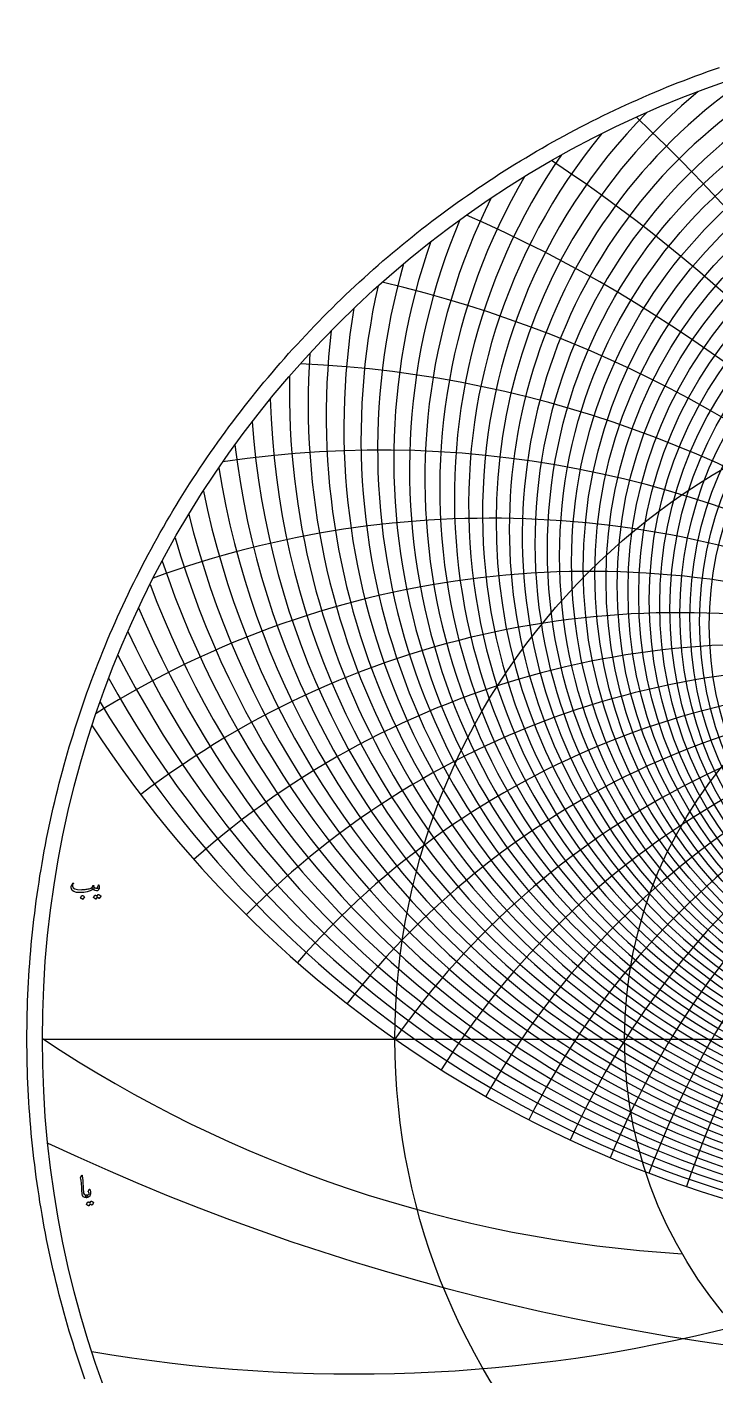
# Model space of a CAD drawing. Header units: millimetres. Extents: x -256 to 256, y -256 to 260.
# Drawn here: x -256.1 to -84.4, y -83.7 to 252.2 of the extents above; entities that cross this region are included whole.
import ezdxf

# ---------------------------------------------------------------- set-up
doc = ezdxf.new("R2010")
doc.units = ezdxf.units.MM
for name, color, linetype in [('CUT_OUTER', 1, 'Continuous'), ('ENGRAVE', 7, 'Continuous'), ('ENGRAVE_FINE', 8, 'Continuous'), ('TEXT', 5, 'Continuous')]:
    doc.layers.add(name, color=color, linetype=linetype)

msp = doc.modelspace()

# ---------------------------------------------------------------- linework, layer by layer
at = {"layer": 'CUT_OUTER'}
msp.add_lwpolyline([(-241.61, -84.78), (-242.12, -83.3), (-242.63, -81.81), (-243.13, -80.32), (-243.61, -78.82), (-244.09, -77.33), (-244.56, -75.83), (-245.02, -74.33), (-245.48, -72.82), (-245.92, -71.31), (-246.35, -69.8), (-246.77, -68.29), (-247.19, -66.78), (-247.59, -65.26), (-247.99, -63.74), (-248.38, -62.22), (-248.75, -60.69), (-249.12, -59.16), (-249.48, -57.63), (-249.83, -56.1), (-250.17, -54.57), (-250.5, -53.03), (-250.82, -51.49), (-251.13, -49.95), (-251.43, -48.41), (-251.72, -46.87), (-252.01, -45.32), (-252.28, -43.77), (-252.54, -42.23), (-252.8, -40.68), (-253.04, -39.12), (-253.28, -37.57), (-253.5, -36.02), (-253.72, -34.46), (-253.93, -32.9), (-254.12, -31.34), (-254.31, -29.78), (-254.49, -28.22), (-254.66, -26.66), (-254.82, -25.1), (-254.97, -23.53), (-255.11, -21.97), (-255.24, -20.4), (-255.36, -18.84), (-255.47, -17.27), (-255.57, -15.7), (-255.66, -14.13), (-255.74, -12.56), (-255.81, -10.99), (-255.88, -9.42), (-255.93, -7.85), (-255.97, -6.28), (-256.01, -4.71), (-256.03, -3.14), (-256.05, -1.57), (-256.05, 0), (-256.05, 1.57), (-256.03, 3.14), (-256.01, 4.71), (-255.97, 6.28), (-255.93, 7.85), (-255.88, 9.42), (-255.81, 10.99), (-255.74, 12.56), (-255.66, 14.13), (-255.57, 15.7), (-255.47, 17.27), (-255.36, 18.84), (-255.24, 20.4), (-255.11, 21.97), (-254.97, 23.53), (-254.82, 25.1), (-254.66, 26.66), (-254.49, 28.22), (-254.31, 29.78), (-254.12, 31.34), (-253.93, 32.9), (-253.72, 34.46), (-253.5, 36.02), (-253.28, 37.57), (-253.04, 39.12), (-252.8, 40.68), (-252.54, 42.23), (-252.28, 43.77), (-252.01, 45.32), (-251.72, 46.87), (-251.43, 48.41), (-251.13, 49.95), (-250.82, 51.49), (-250.5, 53.03), (-250.17, 54.57), (-249.83, 56.1), (-249.48, 57.63), (-249.12, 59.16), (-248.75, 60.69), (-248.38, 62.22), (-247.99, 63.74), (-247.59, 65.26), (-247.19, 66.78), (-246.77, 68.29), (-246.35, 69.8), (-245.92, 71.31), (-245.48, 72.82), (-245.02, 74.33), (-244.56, 75.83), (-244.09, 77.33), (-243.61, 78.82), (-243.13, 80.32), (-242.63, 81.81), (-242.12, 83.3), (-241.61, 84.78), (-241.08, 86.26), (-240.55, 87.74), (-240.01, 89.21), (-239.45, 90.68), (-238.89, 92.15), (-238.32, 93.62), (-237.74, 95.08), (-237.16, 96.53), (-236.56, 97.99), (-235.95, 99.44), (-235.34, 100.88), (-234.72, 102.32), (-234.08, 103.76), (-233.44, 105.2), (-232.79, 106.63), (-232.13, 108.05), (-231.47, 109.48), (-230.79, 110.89), (-230.11, 112.31), (-229.41, 113.72), (-228.71, 115.12), (-228, 116.52), (-227.28, 117.92), (-226.55, 119.31), (-225.82, 120.7), (-225.07, 122.08), (-224.32, 123.46), (-223.56, 124.84), (-222.79, 126.21), (-222.01, 127.57), (-221.22, 128.93), (-220.43, 130.29), (-219.62, 131.64), (-218.81, 132.98), (-217.99, 134.32), (-217.16, 135.66), (-216.32, 136.99), (-215.48, 138.31), (-214.63, 139.63), (-213.77, 140.94), (-212.9, 142.25), (-212.02, 143.56), (-211.14, 144.86), (-210.24, 146.15), (-209.34, 147.44), (-208.43, 148.72), (-207.52, 149.99), (-206.59, 151.26), (-205.66, 152.53), (-204.72, 153.79), (-203.77, 155.04), (-202.82, 156.29), (-201.86, 157.53), (-200.89, 158.77), (-199.91, 160), (-198.92, 161.22), (-197.93, 162.44), (-196.93, 163.65), (-195.92, 164.85), (-194.91, 166.05), (-193.88, 167.24), (-192.85, 168.43), (-191.82, 169.61), (-190.77, 170.79), (-189.72, 171.95), (-188.66, 173.11), (-187.6, 174.27), (-186.52, 175.42), (-185.44, 176.56), (-184.36, 177.69), (-183.26, 178.82), (-182.16, 179.94), (-181.05, 181.05), (-179.94, 182.16), (-178.82, 183.26), (-177.69, 184.36), (-176.56, 185.44), (-175.42, 186.52), (-174.27, 187.6), (-173.11, 188.66), (-171.95, 189.72), (-170.79, 190.77), (-169.61, 191.82), (-168.43, 192.85), (-167.24, 193.88), (-166.05, 194.91), (-164.85, 195.92), (-163.65, 196.93), (-162.44, 197.93), (-161.22, 198.92), (-160, 199.91), (-158.77, 200.89), (-157.53, 201.86), (-156.29, 202.82), (-155.04, 203.77), (-153.79, 204.72), (-152.53, 205.66), (-151.26, 206.59), (-149.99, 207.52), (-148.72, 208.43), (-147.44, 209.34), (-146.15, 210.24), (-144.86, 211.14), (-143.56, 212.02), (-142.25, 212.9), (-140.94, 213.77), (-139.63, 214.63), (-138.31, 215.48), (-136.99, 216.32), (-135.66, 217.16), (-134.32, 217.99), (-132.98, 218.81), (-131.64, 219.62), (-130.29, 220.43), (-128.93, 221.22), (-127.57, 222.01), (-126.21, 222.79), (-124.84, 223.56), (-123.46, 224.32), (-122.08, 225.07), (-120.7, 225.82), (-119.31, 226.55), (-117.92, 227.28), (-116.52, 228), (-115.12, 228.71), (-113.72, 229.41), (-112.31, 230.11), (-110.89, 230.79), (-109.48, 231.47), (-108.05, 232.13), (-106.63, 232.79), (-105.2, 233.44), (-103.76, 234.08), (-102.32, 234.72), (-100.88, 235.34), (-99.44, 235.95), (-97.99, 236.56), (-96.53, 237.16), (-95.08, 237.74), (-93.62, 238.32), (-92.15, 238.89), (-90.68, 239.45), (-89.21, 240.01), (-87.74, 240.55), (-86.26, 241.08), (-84.78, 241.61), (-83.3, 242.12)], dxfattribs=at)
at = {"layer": 'ENGRAVE'}
msp.add_lwpolyline([(-252.2, 0), (252.2, 0)], dxfattribs=at)
for centre, radius in [((0, 0), 252.2), ((0, 117.29), 117.29), ((0, 110.61), 103.44), ((0, 105.06), 90.69), ((0, 0), 164.25), ((0, 0), 106.97)]:
    msp.add_circle(centre, radius, dxfattribs=at)
for centre, radius, start, end in [((0, 125.33), 132.5, 113.9824, 66.0176), ((0, 135.06), 149.43, 145.2034, 34.7966), ((0, 146.95), 168.57, 164.0746, 15.9254), ((0, 161.64), 190.6, 178.9302, 1.0698), ((0, 180.06), 216.47, 191.6021, 348.3979), ((0, 203.63), 247.64, 202.8645, 337.1355), ((0, -115.01), 200.51, 35, 145), ((0, -115.01), 200.51, 35, 145), ((0, 234.57), 286.36, 213.1288, 326.8712), ((-72.49, 270.52), 324.68, 236.3912, 266.4456), ((-174.32, 301.92), 385.39, 260.2041, 284.2476)]:
    msp.add_arc(centre, radius, start, end, dxfattribs=at)
at = {"layer": 'ENGRAVE_FINE'}
for centre, radius in [((0, 121.93), 126.23), ((0, 120.32), 123.19), ((0, 118.78), 120.21), ((0, 115.85), 114.42), ((0, 114.47), 111.6), ((0, 113.14), 108.84), ((0, 111.85), 106.12), ((0, 109.42), 100.81), ((0, 108.27), 98.22), ((0, 107.16), 95.67), ((0, 106.09), 93.16), ((0, 104.06), 88.25), ((0, 103.11), 85.84)]:
    msp.add_circle(centre, radius, dxfattribs=at)
for centre, radius, start, end in [((0, 123.59), 129.33, 98.6709, 81.3291), ((0, 127.12), 135.73, 122.7577, 57.2423), ((0, 128.99), 139.04, 129.6118, 50.3882), ((0, 130.94), 142.42, 135.4246, 44.5754), ((-430, -115.01), 474.45, 7.9969, 46.6044), ((-430, -115.01), 474.45, 7.9969, 46.6044), ((0, 132.96), 145.88, 140.558, 39.442), ((-347.3, -115.01), 401.03, 9.6582, 56.3745), ((-347.3, -115.01), 401.03, 9.6582, 56.3745), ((0, 137.25), 153.06, 149.4763, 30.5237), ((0, 139.53), 156.79, 153.4529, 26.5471), ((-286.36, -115.01), 349.58, 11.3546, 66.4028), ((-286.36, -115.01), 349.58, 11.3546, 66.4028), ((0, 141.9), 160.61, 157.1869, 22.8131), ((0, 144.37), 164.54, 160.7175, 19.2825), ((-238.96, -115.01), 311.94, 13.0932, 76.741), ((-238.96, -115.01), 311.94, 13.0932, 76.741), ((0, 149.64), 172.72, 167.2813, 12.7187), ((0, 152.44), 176.99, 170.3564, 9.6436), ((0, 155.37), 181.39, 173.3149, 6.6851), ((-200.51, -115.01), 283.57, 14.8815, 87.4409), ((-200.51, -115.01), 283.57, 14.8815, 87.4409), ((0, 158.44), 185.92, 176.1693, 3.8307), ((0, 164.99), 195.43, 181.6065, 358.3935), ((0, 168.49), 200.42, 184.2056, 355.7944), ((0, 172.17), 205.58, 186.7342, 353.2658), ((-168.25, -115.01), 261.75, 16.7281, 98.5498), ((-168.25, -115.01), 261.75, 16.7281, 98.5498), ((0, 176.02), 210.93, 189.1981, 350.8019), ((-140.4, -115.01), 244.78, 18.6422, 110.1009), ((-140.4, -115.01), 244.78, 18.6422, 110.1009), ((0, 184.31), 222.23, 193.9508, 346.0492), ((140.4, -115.01), 244.78, 69.8991, 161.3578), ((140.4, -115.01), 244.78, 69.8991, 161.3578), ((0, 188.77), 228.2, 196.2481, 343.7519), ((0, 193.47), 234.42, 198.4974, 341.5026), ((-115.77, -115.01), 231.53, 20.6341, 122.0977), ((-115.77, -115.01), 231.53, 20.6341, 122.0977), ((115.77, -115.01), 231.53, 57.9023, 159.3659), ((115.77, -115.01), 231.53, 57.9023, 159.3659), ((0, 198.41), 240.89, 200.702, 339.298), ((-93.5, -115.01), 221.24, 22.7154, 127.3365), ((-93.5, -115.01), 221.24, 22.7154, 127.3365), ((93.5, -115.01), 221.24, 52.6635, 157.2846), ((93.5, -115.01), 221.24, 52.6635, 157.2846), ((0, 209.14), 254.69, 204.9876, 335.0124), ((-72.98, -115.01), 213.38, 24.8995, 131.5166), ((-72.98, -115.01), 213.38, 24.8995, 131.5166), ((72.98, -115.01), 213.38, 48.4834, 155.1005), ((72.98, -115.01), 213.38, 48.4834, 155.1005), ((0, 214.96), 262.06, 207.0736, 332.9264), ((-53.73, -115.01), 207.59, 27.2013, 135.324), ((-53.73, -115.01), 207.59, 27.2013, 135.324), ((53.73, -115.01), 207.59, 44.676, 152.7987), ((53.73, -115.01), 207.59, 44.676, 152.7987), ((0, 221.12), 269.77, 209.1245, 330.8755), ((-35.36, -115.01), 203.61, 29.6381, 138.8117), ((-35.36, -115.01), 203.61, 29.6381, 138.8117), ((35.36, -115.01), 203.61, 41.1883, 150.3619), ((35.36, -115.01), 203.61, 41.1883, 150.3619), ((-17.54, -115.01), 201.28, 32.2299, 142.0245), ((-17.54, -115.01), 201.28, 32.2299, 142.0245), ((17.54, -115.01), 201.28, 37.9755, 147.7701), ((17.54, -115.01), 201.28, 37.9755, 147.7701), ((0, 227.65), 277.86, 211.1423, 328.8577), ((0, 508.57), 590.46, 244.85831, 295.14169)]:
    msp.add_arc(centre, radius, start, end, dxfattribs=at)
at = {"layer": 'TEXT'}
for points in [[(-239.42, 37.93), (-239.41, 37.93), (-239.4, 37.92), (-239.4, 37.92), (-239.39, 37.92), (-239.39, 37.91), (-239.38, 37.91), (-239.37, 37.9), (-239.37, 37.89), (-239.3, 37.82), (-239.28, 37.71), (-239.29, 37.58), (-239.34, 37.41), (-239.39, 37.31), (-239.44, 37.25), (-239.49, 37.22), (-239.54, 37.23), (-239.56, 37.25), (-239.58, 37.25), (-239.6, 37.25), (-239.61, 37.24), (-240.25, 36.89), (-241.01, 36.65), (-241.89, 36.51), (-242.9, 36.47), (-243.71, 36.54), (-244.32, 36.72), (-244.74, 37.03), (-244.95, 37.44), (-244.99, 37.64), (-245, 37.84), (-244.98, 38.04), (-244.93, 38.23), (-244.87, 38.41), (-244.79, 38.57), (-244.7, 38.71), (-244.6, 38.84), (-244.58, 38.86), (-244.56, 38.87), (-244.54, 38.88), (-244.51, 38.88), (-244.49, 38.87), (-244.47, 38.85), (-244.46, 38.84), (-244.45, 38.82), (-244.45, 38.8), (-244.45, 38.78), (-244.46, 38.76), (-244.47, 38.73), (-244.59, 38.56), (-244.66, 38.4), (-244.7, 38.25), (-244.69, 38.09), (-244.51, 37.71), (-244.08, 37.44), (-243.41, 37.27), (-242.49, 37.21), (-242.24, 37.22), (-241.99, 37.23), (-241.74, 37.25), (-241.49, 37.27), (-241.24, 37.31), (-241, 37.35), (-240.76, 37.4), (-240.52, 37.46), (-240.29, 37.52), (-240.1, 37.59), (-239.95, 37.66), (-239.85, 37.72), (-239.8, 37.76), (-239.77, 37.8), (-239.73, 37.85), (-239.7, 37.91), (-239.67, 37.97), (-239.64, 38.04), (-239.62, 38.12), (-239.59, 38.2), (-239.58, 38.23), (-239.56, 38.25), (-239.54, 38.27), (-239.51, 38.28), (-239.48, 38.29), (-239.45, 38.29), (-239.43, 38.28), (-239.4, 38.26), (-239.38, 38.23), (-239.37, 38.2), (-239.37, 38.16), (-239.37, 38.12)], [(-239.65, 37.31), (-239.74, 37.39), (-239.78, 37.49), (-239.78, 37.61), (-239.74, 37.75), (-239.66, 37.88), (-239.59, 37.96), (-239.52, 37.98), (-239.46, 37.96), (-239.17, 37.77), (-238.88, 37.63), (-238.59, 37.56), (-238.3, 37.54), (-238.29, 37.54), (-238.28, 37.54), (-238.28, 37.55), (-238.27, 37.57), (-238.28, 37.59), (-238.3, 37.63), (-238.34, 37.68), (-238.39, 37.75), (-238.4, 37.76), (-238.41, 37.78), (-238.41, 37.8), (-238.41, 37.82), (-238.22, 38.36), (-238.21, 38.38), (-238.2, 38.39), (-238.19, 38.4), (-238.17, 38.4), (-238.16, 38.4), (-238.15, 38.39), (-238.14, 38.38), (-238.13, 38.36), (-238.07, 38.19), (-238.03, 38.02), (-238.02, 37.85), (-238.03, 37.68), (-238.07, 37.46), (-238.12, 37.29), (-238.19, 37.16), (-238.27, 37.06), (-238.33, 37.01), (-238.38, 36.98), (-238.43, 36.95), (-238.47, 36.94), (-238.73, 36.93), (-239.02, 36.99), (-239.32, 37.12), (-239.65, 37.31)], [(-242.35, 35.78), (-242.34, 35.79), (-242.33, 35.79), (-242.31, 35.8), (-242.29, 35.79), (-242.14, 35.73), (-242, 35.66), (-241.87, 35.57), (-241.74, 35.47), (-241.73, 35.45), (-241.72, 35.44), (-241.73, 35.42), (-241.73, 35.41), (-242.1, 34.82), (-242.11, 34.8), (-242.13, 34.8), (-242.15, 34.81), (-242.18, 34.83), (-242.2, 34.84), (-242.23, 34.87), (-242.28, 34.9), (-242.34, 34.94), (-242.41, 34.98), (-242.5, 35.04), (-242.6, 35.1), (-242.72, 35.17), (-242.73, 35.18), (-242.74, 35.19), (-242.74, 35.2), (-242.73, 35.21)], [(-238.27, 36), (-238.26, 36.01), (-238.25, 36.01), (-238.23, 36.01), (-238.21, 36.01), (-238.14, 35.98), (-238.06, 35.95), (-237.99, 35.92), (-237.92, 35.88), (-237.85, 35.84), (-237.79, 35.79), (-237.72, 35.75), (-237.66, 35.69), (-237.65, 35.68), (-237.64, 35.66), (-237.65, 35.64), (-237.65, 35.62), (-238.03, 35.04), (-238.04, 35.03), (-238.05, 35.03), (-238.07, 35.04), (-238.1, 35.05), (-238.11, 35.07), (-238.14, 35.09), (-238.18, 35.11), (-238.23, 35.14), (-238.29, 35.18), (-238.36, 35.22), (-238.44, 35.27), (-238.54, 35.32), (-238.83, 34.87), (-238.84, 34.85), (-238.86, 34.85), (-238.88, 34.86), (-238.91, 34.87), (-238.93, 34.89), (-238.96, 34.91), (-239.01, 34.94), (-239.07, 34.98), (-239.14, 35.03), (-239.23, 35.08), (-239.33, 35.14), (-239.45, 35.21), (-239.46, 35.23), (-239.47, 35.24), (-239.47, 35.25), (-239.46, 35.26), (-239.08, 35.83), (-239.07, 35.84), (-239.06, 35.84), (-239.04, 35.84), (-239.02, 35.84), (-238.95, 35.82), (-238.89, 35.8), (-238.83, 35.77), (-238.77, 35.74), (-238.71, 35.7), (-238.66, 35.67), (-238.6, 35.63), (-238.55, 35.59)], [(-242.37, -33.99), (-242.36, -33.96), (-242.35, -33.95), (-242.33, -33.94), (-242.32, -33.94), (-242.3, -33.95), (-242.29, -33.98), (-242.27, -34.03), (-242.26, -34.1), (-242.19, -34.68), (-242.14, -35.22), (-242.1, -35.71), (-242.07, -36.15), (-242.05, -36.54), (-242.04, -36.88), (-242.02, -37.18), (-242.01, -37.45), (-241.99, -37.67), (-241.98, -37.85), (-241.98, -38), (-241.97, -38.1), (-241.9, -38.42), (-241.75, -38.65), (-241.52, -38.8), (-241.2, -38.86), (-241.11, -38.89), (-241.05, -38.94), (-241.03, -39.03), (-241.03, -39.14), (-241.07, -39.33), (-241.11, -39.46), (-241.15, -39.53), (-241.2, -39.56), (-241.65, -39.5), (-241.98, -39.32), (-242.19, -39.03), (-242.28, -38.62), (-242.3, -38.42), (-242.31, -38.22), (-242.32, -38.02), (-242.33, -37.82), (-242.34, -37.62), (-242.35, -37.42), (-242.36, -37.22), (-242.37, -37.02), (-242.38, -36.64), (-242.4, -36.29), (-242.43, -35.99), (-242.46, -35.72), (-242.5, -35.46), (-242.54, -35.18), (-242.59, -34.89), (-242.65, -34.58), (-242.65, -34.53), (-242.65, -34.48), (-242.64, -34.43), (-242.62, -34.39)], [(-240.73, -37.93), (-240.52, -37.45), (-240.48, -37.39), (-240.45, -37.38), (-240.41, -37.39), (-240.38, -37.44), (-240.31, -37.59), (-240.25, -37.74), (-240.21, -37.9), (-240.19, -38.06), (-240.18, -38.23), (-240.19, -38.42), (-240.22, -38.6), (-240.26, -38.8), (-240.39, -39.13), (-240.59, -39.37), (-240.86, -39.51), (-241.2, -39.56), (-241.24, -39.54), (-241.28, -39.46), (-241.32, -39.34), (-241.36, -39.17), (-241.37, -39.07), (-241.37, -39), (-241.35, -38.94), (-241.32, -38.89), (-241.3, -38.88), (-241.27, -38.87), (-241.23, -38.86), (-241.2, -38.86), (-240.98, -38.86), (-240.8, -38.81), (-240.64, -38.73), (-240.51, -38.62), (-240.5, -38.61), (-240.5, -38.59), (-240.5, -38.58), (-240.51, -38.56), (-240.54, -38.45), (-240.58, -38.34), (-240.64, -38.23), (-240.72, -38.11), (-240.74, -38.07), (-240.75, -38.02), (-240.75, -37.98), (-240.73, -37.93)], [(-240.04, -40.44), (-240.03, -40.43), (-240.02, -40.42), (-240, -40.42), (-239.98, -40.42), (-239.91, -40.45), (-239.83, -40.48), (-239.76, -40.51), (-239.69, -40.55), (-239.62, -40.59), (-239.56, -40.64), (-239.5, -40.68), (-239.43, -40.74), (-239.42, -40.75), (-239.41, -40.77), (-239.42, -40.79), (-239.42, -40.81), (-239.8, -41.4), (-239.81, -41.4), (-239.82, -41.4), (-239.84, -41.4), (-239.87, -41.38), (-239.88, -41.37), (-239.91, -41.35), (-239.95, -41.32), (-240, -41.29), (-240.06, -41.25), (-240.13, -41.21), (-240.21, -41.16), (-240.31, -41.11), (-240.6, -41.57), (-240.62, -41.58), (-240.63, -41.58), (-240.65, -41.58), (-240.68, -41.56), (-240.7, -41.54), (-240.74, -41.52), (-240.78, -41.49), (-240.84, -41.45), (-240.91, -41.4), (-241, -41.35), (-241.1, -41.29), (-241.22, -41.22), (-241.23, -41.21), (-241.24, -41.19), (-241.24, -41.18), (-241.23, -41.17), (-240.85, -40.61), (-240.84, -40.6), (-240.83, -40.59), (-240.81, -40.59), (-240.79, -40.59), (-240.72, -40.61), (-240.66, -40.64), (-240.6, -40.66), (-240.54, -40.69), (-240.48, -40.73), (-240.43, -40.77), (-240.37, -40.8), (-240.32, -40.85)]]:
    msp.add_lwpolyline(points, close=True, dxfattribs=at)

doc.saveas('drawing.dxf')
